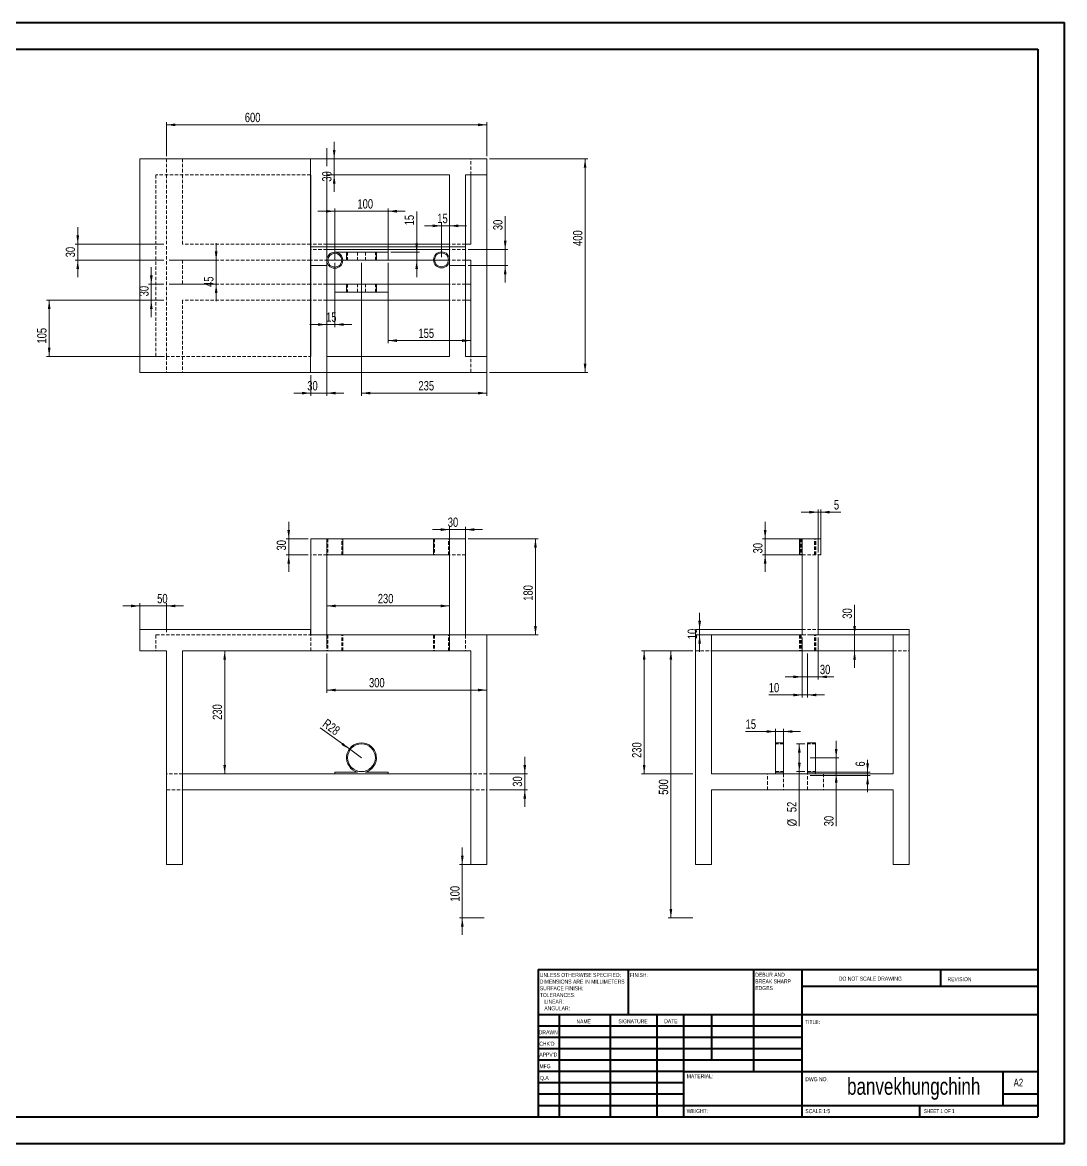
# Model space of a CAD drawing. Header units: millimetres. Extents: x 0 to 594, y 0 to 420.
# Drawn here: x 203.6 to 594.1, y 0.2 to 420.2 of the extents above; entities that cross this region are included whole.
import ezdxf

# ---------------------------------------------------------------- set-up
doc = ezdxf.new("R2010")
doc.units = ezdxf.units.MM
doc.linetypes.add('CENTERX2', pattern=[20.32, 12.7, -2.54, 2.54, -2.54])
doc.linetypes.add('HIDDEN', pattern=[1.905, 1.27, -0.635])
doc.styles.add('SLDTEXTSTYLE0', font='TXT', dxfattribs={"width": 0.75})
doc.styles.add('SLDTEXTSTYLE1', font='TXT', dxfattribs={"width": 0.6875})
doc.dimstyles.new('SLDDIMSTYLE0', dxfattribs={"dimtxt": 3.5, "dimasz": 3.302, "dimexe": 0, "dimexo": 0.0625, "dimgap": 0.875, "dimtad": 1, "dimlfac": 5, "dimrnd": 1e-09, "dimzin": 12, "dimdsep": 46, "dimtxsty": 'SLDTEXTSTYLE0', "dimsah": 1, "dimcen": 0.09, "dimadec": 0, "dimazin": 3, "dimtfac": 1, "dimtofl": 0, "dimtmove": 0, "dimatfit": 3, "dimfxl": 0, "dimfrac": 2, "dimtolj": 1, "dimtzin": 12, "dimarcsym": 0})
doc.dimstyles.new('SLDDIMSTYLE1', dxfattribs={"dimtxt": 3.5, "dimasz": 3.302, "dimexe": 0, "dimexo": 0.0625, "dimgap": 0.875, "dimtad": 1, "dimlfac": 5, "dimrnd": 1e-09, "dimzin": 12, "dimdsep": 46, "dimtxsty": 'SLDTEXTSTYLE0', "dimsah": 1, "dimcen": 0.09, "dimadec": 0, "dimazin": 3, "dimtfac": 1, "dimtmove": 0, "dimatfit": 0, "dimfxl": 0, "dimfrac": 2, "dimtolj": 1, "dimtzin": 12, "dimarcsym": 0})
doc.dimstyles.new('SLDDIMSTYLE2', dxfattribs={"dimtxt": 3.5, "dimasz": 3.302, "dimexe": 0, "dimexo": 0.0625, "dimgap": 0.875, "dimtad": 1, "dimlfac": 5, "dimrnd": 1e-09, "dimzin": 12, "dimdsep": 46, "dimtxsty": 'SLDTEXTSTYLE0', "dimsah": 1, "dimcen": 0, "dimadec": 0, "dimazin": 3, "dimtfac": 1, "dimtofl": 0, "dimtmove": 0, "dimatfit": 3, "dimfxl": 0, "dimfrac": 2, "dimtolj": 1, "dimtzin": 12, "dimarcsym": 0})

# ---------------------------------------------------------------- blocks, each defined once
blk = doc.blocks.new('SW_NOTE_0')
at = {"color": 0, "linetype": 'Continuous', "lineweight": 0, "char_height": 1.5, "attachment_point": 1, "style": 'SLDTEXTSTYLE0'}
for s, insert in [('DEBUR AND', (0, 1.93)), ('BREAK SHARP', (0, -0.57)), ('EDGES', (0, -3.07))]:
    blk.add_mtext(s, dxfattribs=dict(at, insert=insert))
blk = doc.blocks.new('SW_NOTE_1')
at = {"color": 0, "linetype": 'Continuous', "lineweight": 0, "char_height": 1.5, "attachment_point": 1, "style": 'SLDTEXTSTYLE0'}
for s, insert in [('UNLESS OTHERWISE SPECIFIED:', (0, 1.93)), ('SURFACE FINISH:', (0, -3.07)), ('DIMENSIONS ARE IN MILLIMETERS', (0, -0.57)), ('TOLERANCES:', (0, -5.57)), ('LINEAR:', (1.69, -8.07)), ('ANGULAR:', (1.69, -10.57))]:
    blk.add_mtext(s, dxfattribs=dict(at, insert=insert))
blk = doc.blocks.new('_D')
at = {"color": 7, "linetype": 'Continuous', "lineweight": 0}
for p, q in [((317.66, 183.75), (317.66, 169.11)), ((377.66, 183.75), (377.66, 169.11)), ((317.66, 170.11), (377.66, 170.11))]:
    blk.add_line(p, q, dxfattribs=at)
for points in [[(317.66, 170.11), (320.96, 169.61), (320.96, 170.62)], [(377.66, 170.11), (374.36, 170.62), (374.36, 169.61)]]:
    blk.add_solid(points, dxfattribs=at)
at = {"color": 7, "linetype": 'Continuous', "lineweight": 0, "insert": (333.48, 174.63), "char_height": 3.5, "attachment_point": 1, "style": 'SLDTEXTSTYLE0'}
blk.add_mtext('300', dxfattribs=at)
blk = doc.blocks.new('_D_1')
at = {"color": 7, "linetype": 'Continuous', "lineweight": 0}
for p, q in [((391.84, 138.75), (391.84, 145.1)), ((378.66, 138.75), (392.84, 138.75)), ((391.84, 138.75), (391.84, 132.75)), ((378.66, 132.75), (392.84, 132.75)), ((391.84, 132.75), (391.84, 126.4))]:
    blk.add_line(p, q, dxfattribs=at)
for points in [[(391.84, 138.75), (392.35, 142.05), (391.33, 142.05)], [(391.84, 132.75), (391.33, 129.45), (392.35, 129.45)]]:
    blk.add_solid(points, dxfattribs=at)
at = {"color": 7, "linetype": 'Continuous', "lineweight": 0, "insert": (387.33, 133.9), "char_height": 3.5, "attachment_point": 1, "rotation": 90, "style": 'SLDTEXTSTYLE0'}
blk.add_mtext('30', dxfattribs=at)
blk = doc.blocks.new('_D_2')
at = {"color": 7, "linetype": 'Continuous', "lineweight": 0}
for p, q in [((279.41, 138.75), (279.41, 184.75)), ((264.66, 138.75), (280.41, 138.75))]:
    blk.add_line(p, q, dxfattribs=at)
for points in [[(279.41, 184.75), (278.9, 181.45), (279.91, 181.45)], [(279.41, 138.75), (279.91, 142.05), (278.9, 142.05)]]:
    blk.add_solid(points, dxfattribs=at)
at = {"color": 7, "linetype": 'Continuous', "lineweight": 0, "insert": (274.89, 158.93), "char_height": 3.5, "attachment_point": 1, "rotation": 90, "style": 'SLDTEXTSTYLE0'}
blk.add_mtext('230', dxfattribs=at)
blk = doc.blocks.new('_D_3')
at = {"color": 7, "linetype": 'Continuous', "lineweight": 0}
for p, q in [((368.44, 104.75), (368.44, 111.1)), ((376.66, 104.75), (367.44, 104.75)), ((368.44, 84.75), (368.44, 104.75)), ((376.66, 84.75), (367.44, 84.75)), ((368.44, 84.75), (368.44, 78.4))]:
    blk.add_line(p, q, dxfattribs=at)
for points in [[(368.44, 104.75), (368.94, 108.05), (367.93, 108.05)], [(368.44, 84.75), (367.93, 81.45), (368.94, 81.45)]]:
    blk.add_solid(points, dxfattribs=at)
at = {"color": 7, "linetype": 'Continuous', "lineweight": 0, "insert": (363.92, 90.87), "char_height": 3.5, "attachment_point": 1, "rotation": 90, "style": 'SLDTEXTSTYLE0'}
blk.add_mtext('100', dxfattribs=at)
blk = doc.blocks.new('_D_4')
at = {"color": 7, "linetype": 'Continuous', "lineweight": 0}
for p, q in [((363.66, 191.75), (363.66, 231.22)), ((369.66, 191.75), (369.66, 231.22)), ((363.66, 230.22), (357.31, 230.22)), ((363.66, 230.22), (369.66, 230.22)), ((369.66, 230.22), (376.01, 230.22))]:
    blk.add_line(p, q, dxfattribs=at)
for points in [[(363.66, 230.22), (360.36, 230.73), (360.36, 229.71)], [(369.66, 230.22), (372.96, 229.71), (372.96, 230.73)]]:
    blk.add_solid(points, dxfattribs=at)
at = {"color": 7, "linetype": 'Continuous', "lineweight": 0, "insert": (362.99, 234.73), "char_height": 3.5, "attachment_point": 1, "style": 'SLDTEXTSTYLE0'}
blk.add_mtext('30', dxfattribs=at)
blk = doc.blocks.new('_D_5')
at = {"color": 7, "linetype": 'Continuous', "lineweight": 0}
for p, q in [((317.66, 185.75), (317.66, 202.62)), ((317.66, 201.62), (363.66, 201.62)), ((363.66, 185.75), (363.66, 202.62))]:
    blk.add_line(p, q, dxfattribs=at)
for points in [[(317.66, 201.62), (320.96, 201.11), (320.96, 202.12)], [(363.66, 201.62), (360.36, 202.12), (360.36, 201.11)]]:
    blk.add_solid(points, dxfattribs=at)
at = {"color": 7, "linetype": 'Continuous', "lineweight": 0, "insert": (336.77, 206.13), "char_height": 3.5, "attachment_point": 1, "style": 'SLDTEXTSTYLE0'}
blk.add_mtext('230', dxfattribs=at)
blk = doc.blocks.new('_D_6')
at = {"color": 7, "linetype": 'Continuous', "lineweight": 0}
for p, q in [((370.66, 226.75), (396.84, 226.75)), ((395.84, 190.75), (395.84, 226.75)), ((370.66, 190.75), (396.84, 190.75))]:
    blk.add_line(p, q, dxfattribs=at)
for points in [[(395.84, 226.75), (395.33, 223.45), (396.35, 223.45)], [(395.84, 190.75), (396.35, 194.05), (395.33, 194.05)]]:
    blk.add_solid(points, dxfattribs=at)
at = {"color": 7, "linetype": 'Continuous', "lineweight": 0, "insert": (391.33, 203.56), "char_height": 3.5, "attachment_point": 1, "rotation": 90, "style": 'SLDTEXTSTYLE0'}
blk.add_mtext('180', dxfattribs=at)
blk = doc.blocks.new('_D_7')
at = {"color": 7, "linetype": 'Continuous', "lineweight": 0}
for p, q in [((247.66, 201.62), (241.31, 201.62)), ((247.66, 191.75), (247.66, 202.62)), ((257.66, 201.62), (247.66, 201.62)), ((257.66, 191.75), (257.66, 202.62)), ((257.66, 201.62), (264.01, 201.62))]:
    blk.add_line(p, q, dxfattribs=at)
for points in [[(247.66, 201.62), (244.36, 202.12), (244.36, 201.11)], [(257.66, 201.62), (260.96, 201.11), (260.96, 202.12)]]:
    blk.add_solid(points, dxfattribs=at)
at = {"color": 7, "linetype": 'Continuous', "lineweight": 0, "insert": (254.11, 206.13), "char_height": 3.5, "attachment_point": 1, "style": 'SLDTEXTSTYLE0'}
blk.add_mtext('50', dxfattribs=at)
blk = doc.blocks.new('_D_8')
at = {"color": 7, "linetype": 'Continuous', "lineweight": 0}
for p, q in [((303.4, 226.75), (303.4, 233.1)), ((310.66, 226.75), (302.4, 226.75)), ((303.4, 226.75), (303.4, 220.75)), ((310.66, 220.75), (302.4, 220.75)), ((303.4, 220.75), (303.4, 214.4))]:
    blk.add_line(p, q, dxfattribs=at)
for points in [[(303.4, 226.75), (303.9, 230.05), (302.89, 230.05)], [(303.4, 220.75), (302.89, 217.45), (303.9, 217.45)]]:
    blk.add_solid(points, dxfattribs=at)
at = {"color": 7, "linetype": 'Continuous', "lineweight": 0, "insert": (298.88, 222.39), "char_height": 3.5, "attachment_point": 1, "rotation": 90, "style": 'SLDTEXTSTYLE0'}
blk.add_mtext('30', dxfattribs=at)
blk = doc.blocks.new('_D_9')
at = {"color": 7, "linetype": 'Continuous', "lineweight": 0}
for q in [(315.16, 155.94), (330.66, 144.75)]:
    blk.add_line((326.12, 148.03), q, dxfattribs=at)
blk.add_solid([(326.12, 148.03), (323.74, 150.37), (323.14, 149.55)], dxfattribs=at)
at = {"color": 7, "linetype": 'Continuous', "lineweight": 0, "insert": (317.78, 159.56), "char_height": 3.5, "attachment_point": 1, "rotation": 324.1662, "style": 'SLDTEXTSTYLE0'}
blk.add_mtext('R28', dxfattribs=at)
blk = doc.blocks.new('_D_10')
at = {"color": 7, "linetype": 'Continuous', "lineweight": 0}
for p, q in [((454.8, 184.75), (445.58, 184.75)), ((446.58, 184.75), (446.58, 84.75)), ((454.8, 84.75), (445.58, 84.75))]:
    blk.add_line(p, q, dxfattribs=at)
for points in [[(446.58, 184.75), (446.07, 181.45), (447.08, 181.45)], [(446.58, 84.75), (447.08, 88.05), (446.07, 88.05)]]:
    blk.add_solid(points, dxfattribs=at)
at = {"color": 7, "linetype": 'Continuous', "lineweight": 0, "insert": (442.06, 130.87), "char_height": 3.5, "attachment_point": 1, "rotation": 90, "style": 'SLDTEXTSTYLE0'}
blk.add_mtext('500', dxfattribs=at)
blk = doc.blocks.new('_D_11')
at = {"color": 7, "linetype": 'Continuous', "lineweight": 0}
for p, q in [((495.8, 189.75), (495.8, 174.06)), ((501.8, 189.75), (501.8, 174.06)), ((495.8, 175.06), (489.45, 175.06)), ((495.8, 175.06), (501.8, 175.06)), ((501.8, 175.06), (507.58, 175.06))]:
    blk.add_line(p, q, dxfattribs=at)
for points in [[(495.8, 175.06), (492.5, 175.57), (492.5, 174.55)], [(501.8, 175.06), (505.1, 174.55), (505.1, 175.57)]]:
    blk.add_solid(points, dxfattribs=at)
at = {"color": 7, "linetype": 'Continuous', "lineweight": 0, "insert": (502.41, 179.57), "char_height": 3.5, "attachment_point": 1, "style": 'SLDTEXTSTYLE0'}
blk.add_mtext('30', dxfattribs=at)
blk = doc.blocks.new('_D_12')
at = {"color": 7, "linetype": 'Continuous', "lineweight": 0}
for p, q in [((501.8, 236.75), (495.45, 236.75)), ((501.8, 221.75), (501.8, 237.75)), ((501.8, 236.75), (502.8, 236.75)), ((502.8, 221.75), (502.8, 237.75)), ((502.8, 236.75), (510.24, 236.75))]:
    blk.add_line(p, q, dxfattribs=at)
for points in [[(501.8, 236.75), (498.5, 237.26), (498.5, 236.24)], [(502.8, 236.75), (506.1, 236.24), (506.1, 237.26)]]:
    blk.add_solid(points, dxfattribs=at)
at = {"color": 7, "linetype": 'Continuous', "lineweight": 0, "insert": (507.65, 241.26), "char_height": 3.5, "attachment_point": 1, "style": 'SLDTEXTSTYLE0'}
blk.add_mtext('5', dxfattribs=at)
blk = doc.blocks.new('_D_13')
at = {"color": 7, "linetype": 'Continuous', "lineweight": 0}
for p, q in [((454.8, 184.75), (435.58, 184.75)), ((436.58, 184.75), (436.58, 138.75)), ((454.8, 138.75), (435.58, 138.75))]:
    blk.add_line(p, q, dxfattribs=at)
for points in [[(436.58, 184.75), (436.07, 181.45), (437.08, 181.45)], [(436.58, 138.75), (437.08, 142.05), (436.07, 142.05)]]:
    blk.add_solid(points, dxfattribs=at)
at = {"color": 7, "linetype": 'Continuous', "lineweight": 0, "insert": (432.06, 144.68), "char_height": 3.5, "attachment_point": 1, "rotation": 90, "style": 'SLDTEXTSTYLE0'}
blk.add_mtext('230', dxfattribs=at)
blk = doc.blocks.new('_D_14')
at = {"color": 7, "linetype": 'Continuous', "lineweight": 0}
for p, q in [((496.8, 149.95), (493.7, 149.95)), ((494.7, 139.55), (494.7, 149.95)), ((496.8, 139.55), (493.7, 139.55)), ((494.7, 139.55), (494.7, 119.09))]:
    blk.add_line(p, q, dxfattribs=at)
for points in [[(494.7, 149.95), (494.19, 146.65), (495.21, 146.65)], [(494.7, 139.55), (495.21, 142.85), (494.19, 142.85)]]:
    blk.add_solid(points, dxfattribs=at)
at = {"color": 7, "linetype": 'Continuous', "lineweight": 0, "char_height": 3.5, "attachment_point": 1, "rotation": 90, "style": 'SLDTEXTSTYLE0'}
for s, insert in [('52', (490.13, 124.37)), ('%%c', (490.19, 119.09))]:
    blk.add_mtext(s, dxfattribs=dict(at, insert=insert))
blk = doc.blocks.new('_D_15')
at = {"color": 7, "linetype": 'Continuous', "lineweight": 0}
for p, q in [((508.52, 144.75), (508.52, 151.1)), ((498.8, 144.75), (509.52, 144.75)), ((508.52, 144.75), (508.52, 138.75)), ((498.8, 138.75), (509.52, 138.75)), ((508.52, 138.75), (508.52, 119.07))]:
    blk.add_line(p, q, dxfattribs=at)
for points in [[(508.52, 144.75), (509.02, 148.05), (508.01, 148.05)], [(508.52, 138.75), (508.01, 135.45), (509.02, 135.45)]]:
    blk.add_solid(points, dxfattribs=at)
at = {"color": 7, "linetype": 'Continuous', "lineweight": 0, "insert": (504, 119.07), "char_height": 3.5, "attachment_point": 1, "rotation": 90, "style": 'SLDTEXTSTYLE0'}
blk.add_mtext('30', dxfattribs=at)
blk = doc.blocks.new('_D_16')
at = {"color": 7, "linetype": 'Continuous', "lineweight": 0}
for p, q in [((520.28, 139.35), (520.28, 144.03)), ((498.8, 139.35), (521.28, 139.35)), ((520.28, 138.15), (520.28, 139.35)), ((498.8, 138.15), (521.28, 138.15)), ((520.28, 138.15), (520.28, 131.8))]:
    blk.add_line(p, q, dxfattribs=at)
for points in [[(520.28, 139.35), (520.79, 142.65), (519.77, 142.65)], [(520.28, 138.15), (519.77, 134.85), (520.79, 134.85)]]:
    blk.add_solid(points, dxfattribs=at)
at = {"color": 7, "linetype": 'Continuous', "lineweight": 0, "insert": (515.77, 141.44), "char_height": 3.5, "attachment_point": 1, "rotation": 90, "style": 'SLDTEXTSTYLE0'}
blk.add_mtext('6', dxfattribs=at)
blk = doc.blocks.new('_D_17')
at = {"color": 7, "linetype": 'Continuous', "lineweight": 0}
for p, q in [((485.8, 140.35), (485.8, 155.58)), ((488.8, 140.35), (488.8, 155.58)), ((485.8, 154.58), (474.57, 154.58)), ((488.8, 154.58), (485.8, 154.58)), ((488.8, 154.58), (495.15, 154.58))]:
    blk.add_line(p, q, dxfattribs=at)
for points in [[(485.8, 154.58), (482.5, 155.08), (482.5, 154.07)], [(488.8, 154.58), (492.1, 154.07), (492.1, 155.08)]]:
    blk.add_solid(points, dxfattribs=at)
at = {"color": 7, "linetype": 'Continuous', "lineweight": 0, "insert": (474.57, 159.09), "char_height": 3.5, "attachment_point": 1, "style": 'SLDTEXTSTYLE0'}
blk.add_mtext('15', dxfattribs=at)
blk = doc.blocks.new('_D_18')
at = {"color": 7, "linetype": 'Continuous', "lineweight": 0}
for p, q in [((495.8, 183.75), (495.8, 167.26)), ((497.8, 183.75), (497.8, 167.26)), ((495.8, 168.26), (483.26, 168.26)), ((497.8, 168.26), (495.8, 168.26)), ((497.8, 168.26), (504.15, 168.26))]:
    blk.add_line(p, q, dxfattribs=at)
for points in [[(495.8, 168.26), (492.5, 168.77), (492.5, 167.75)], [(497.8, 168.26), (501.1, 167.75), (501.1, 168.77)]]:
    blk.add_solid(points, dxfattribs=at)
at = {"color": 7, "linetype": 'Continuous', "lineweight": 0, "insert": (483.26, 172.77), "char_height": 3.5, "attachment_point": 1, "style": 'SLDTEXTSTYLE0'}
blk.add_mtext('10', dxfattribs=at)
blk = doc.blocks.new('_D_19')
at = {"color": 7, "linetype": 'Continuous', "lineweight": 0}
for p, q in [((515.4, 190.75), (515.4, 202.02)), ((498.93, 190.75), (516.4, 190.75)), ((515.4, 184.75), (515.4, 190.75)), ((498.93, 184.75), (516.4, 184.75)), ((515.4, 184.75), (515.4, 178.4))]:
    blk.add_line(p, q, dxfattribs=at)
for points in [[(515.4, 190.75), (515.91, 194.05), (514.89, 194.05)], [(515.4, 184.75), (514.89, 181.45), (515.91, 181.45)]]:
    blk.add_solid(points, dxfattribs=at)
at = {"color": 7, "linetype": 'Continuous', "lineweight": 0, "insert": (510.89, 196.85), "char_height": 3.5, "attachment_point": 1, "rotation": 90, "style": 'SLDTEXTSTYLE0'}
blk.add_mtext('30', dxfattribs=at)
blk = doc.blocks.new('_D_20')
at = {"color": 7, "linetype": 'Continuous', "lineweight": 0}
for p, q in [((481.9, 226.75), (481.9, 233.1)), ((496.93, 226.75), (480.9, 226.75)), ((481.9, 226.75), (481.9, 220.75)), ((496.93, 220.75), (480.9, 220.75)), ((481.9, 220.75), (481.9, 214.4))]:
    blk.add_line(p, q, dxfattribs=at)
for points in [[(481.9, 226.75), (482.41, 230.05), (481.39, 230.05)], [(481.9, 220.75), (481.39, 217.45), (482.41, 217.45)]]:
    blk.add_solid(points, dxfattribs=at)
at = {"color": 7, "linetype": 'Continuous', "lineweight": 0, "insert": (477.39, 221.31), "char_height": 3.5, "attachment_point": 1, "rotation": 90, "style": 'SLDTEXTSTYLE0'}
blk.add_mtext('30', dxfattribs=at)
blk = doc.blocks.new('_D_21')
at = {"color": 7, "linetype": 'Continuous', "lineweight": 0}
for p, q in [((457.35, 192.75), (457.35, 199.1)), ((456.8, 192.75), (458.35, 192.75)), ((456.8, 190.75), (458.35, 190.75)), ((457.35, 190.75), (457.35, 192.75)), ((457.35, 190.75), (457.35, 184.4))]:
    blk.add_line(p, q, dxfattribs=at)
for points in [[(457.35, 192.75), (457.86, 196.05), (456.84, 196.05)], [(457.35, 190.75), (456.84, 187.45), (457.86, 187.45)]]:
    blk.add_solid(points, dxfattribs=at)
at = {"color": 7, "linetype": 'Continuous', "lineweight": 0, "insert": (452.84, 189.16), "char_height": 3.5, "attachment_point": 1, "rotation": 90, "style": 'SLDTEXTSTYLE0'}
blk.add_mtext('10', dxfattribs=at)
blk = doc.blocks.new('_D_22')
at = {"color": 7, "linetype": 'Continuous', "lineweight": 0}
for p, q in [((224.36, 337.12), (224.36, 343.47)), ((256.66, 337.12), (223.36, 337.12)), ((224.36, 337.12), (224.36, 331.12)), ((256.66, 331.12), (223.36, 331.12)), ((224.36, 331.12), (224.36, 324.77))]:
    blk.add_line(p, q, dxfattribs=at)
for points in [[(224.36, 337.12), (224.86, 340.42), (223.85, 340.42)], [(224.36, 331.12), (223.85, 327.82), (224.86, 327.82)]]:
    blk.add_solid(points, dxfattribs=at)
at = {"color": 7, "linetype": 'Continuous', "lineweight": 0, "insert": (219.84, 332.22), "char_height": 3.5, "attachment_point": 1, "rotation": 90, "style": 'SLDTEXTSTYLE0'}
blk.add_mtext('30', dxfattribs=at)
blk = doc.blocks.new('_D_23')
at = {"color": 7, "linetype": 'Continuous', "lineweight": 0}
for p, q in [((276.22, 331.12), (276.22, 337.47)), ((258.66, 331.12), (277.22, 331.12)), ((276.22, 331.12), (276.22, 322.12)), ((258.66, 322.12), (277.22, 322.12)), ((276.22, 322.12), (276.22, 315.77))]:
    blk.add_line(p, q, dxfattribs=at)
for points in [[(276.22, 331.12), (276.73, 334.42), (275.71, 334.42)], [(276.22, 322.12), (275.71, 318.82), (276.73, 318.82)]]:
    blk.add_solid(points, dxfattribs=at)
at = {"color": 7, "linetype": 'Continuous', "lineweight": 0, "insert": (271.71, 321.13), "char_height": 3.5, "attachment_point": 1, "rotation": 90, "style": 'SLDTEXTSTYLE0'}
blk.add_mtext('45', dxfattribs=at)
blk = doc.blocks.new('_D_24')
at = {"color": 7, "linetype": 'Continuous', "lineweight": 0}
for p, q in [((256.66, 316.12), (212.66, 316.12)), ((213.66, 316.12), (213.66, 295.12)), ((256.66, 295.12), (212.66, 295.12))]:
    blk.add_line(p, q, dxfattribs=at)
for points in [[(213.66, 316.12), (213.15, 312.82), (214.17, 312.82)], [(213.66, 295.12), (214.17, 298.42), (213.15, 298.42)]]:
    blk.add_solid(points, dxfattribs=at)
at = {"color": 7, "linetype": 'Continuous', "lineweight": 0, "insert": (209.15, 299.91), "char_height": 3.5, "attachment_point": 1, "rotation": 90, "style": 'SLDTEXTSTYLE0'}
blk.add_mtext('105', dxfattribs=at)
blk = doc.blocks.new('_D_25')
at = {"color": 7, "linetype": 'Continuous', "lineweight": 0}
for p, q in [((320.44, 369.12), (320.44, 375.47)), ((318.66, 369.12), (321.44, 369.12)), ((320.44, 363.12), (320.44, 369.12)), ((318.66, 363.12), (321.44, 363.12)), ((320.44, 363.12), (320.44, 356.77))]:
    blk.add_line(p, q, dxfattribs=at)
for points in [[(320.44, 369.12), (320.94, 372.42), (319.93, 372.42)], [(320.44, 363.12), (319.93, 359.82), (320.94, 359.82)]]:
    blk.add_solid(points, dxfattribs=at)
at = {"color": 7, "linetype": 'Continuous', "lineweight": 0, "insert": (315.92, 360.54), "char_height": 3.5, "attachment_point": 1, "rotation": 90, "style": 'SLDTEXTSTYLE0'}
blk.add_mtext('30', dxfattribs=at)
blk = doc.blocks.new('_D_26')
at = {"color": 7, "linetype": 'Continuous', "lineweight": 0}
for p, q in [((378.66, 369.12), (415.44, 369.12)), ((414.44, 289.12), (414.44, 369.12)), ((378.66, 289.12), (415.44, 289.12))]:
    blk.add_line(p, q, dxfattribs=at)
for points in [[(414.44, 369.12), (413.93, 365.82), (414.94, 365.82)], [(414.44, 289.12), (414.94, 292.42), (413.93, 292.42)]]:
    blk.add_solid(points, dxfattribs=at)
at = {"color": 7, "linetype": 'Continuous', "lineweight": 0, "insert": (409.92, 336.47), "char_height": 3.5, "attachment_point": 1, "rotation": 90, "style": 'SLDTEXTSTYLE0'}
blk.add_mtext('400', dxfattribs=at)
blk = doc.blocks.new('_D_27')
at = {"color": 7, "linetype": 'Continuous', "lineweight": 0}
for p, q in [((257.66, 370.12), (257.66, 382.85)), ((377.66, 370.12), (377.66, 382.85)), ((257.66, 381.85), (377.66, 381.85))]:
    blk.add_line(p, q, dxfattribs=at)
for points in [[(257.66, 381.85), (260.96, 381.34), (260.96, 382.36)], [(377.66, 381.85), (374.36, 382.36), (374.36, 381.34)]]:
    blk.add_solid(points, dxfattribs=at)
at = {"color": 7, "linetype": 'Continuous', "lineweight": 0, "insert": (286.95, 386.36), "char_height": 3.5, "attachment_point": 1, "style": 'SLDTEXTSTYLE0'}
blk.add_mtext('600', dxfattribs=at)
blk = doc.blocks.new('_D_28')
at = {"color": 7, "linetype": 'Continuous', "lineweight": 0}
for p, q in [((311.66, 288.12), (311.66, 280.35)), ((317.66, 288.12), (317.66, 280.35)), ((311.66, 281.35), (305.31, 281.35)), ((311.66, 281.35), (317.66, 281.35)), ((317.66, 281.35), (324.01, 281.35))]:
    blk.add_line(p, q, dxfattribs=at)
for points in [[(311.66, 281.35), (308.36, 281.85), (308.36, 280.84)], [(317.66, 281.35), (320.96, 280.84), (320.96, 281.85)]]:
    blk.add_solid(points, dxfattribs=at)
at = {"color": 7, "linetype": 'Continuous', "lineweight": 0, "insert": (310.36, 285.86), "char_height": 3.5, "attachment_point": 1, "style": 'SLDTEXTSTYLE0'}
blk.add_mtext('30', dxfattribs=at)
blk = doc.blocks.new('_D_29')
at = {"color": 7, "linetype": 'Continuous', "lineweight": 0}
for p, q in [((330.66, 330.12), (330.66, 280.35)), ((377.66, 330.12), (377.66, 280.35)), ((330.66, 281.35), (377.66, 281.35))]:
    blk.add_line(p, q, dxfattribs=at)
for points in [[(330.66, 281.35), (333.96, 280.84), (333.96, 281.85)], [(377.66, 281.35), (374.36, 281.85), (374.36, 280.84)]]:
    blk.add_solid(points, dxfattribs=at)
at = {"color": 7, "linetype": 'Continuous', "lineweight": 0, "insert": (352.01, 285.86), "char_height": 3.5, "attachment_point": 1, "style": 'SLDTEXTSTYLE0'}
blk.add_mtext('235', dxfattribs=at)
blk = doc.blocks.new('_D_30')
at = {"color": 7, "linetype": 'Continuous', "lineweight": 0}
for p, q in [((320.66, 349.48), (314.31, 349.48)), ((320.66, 332.12), (320.66, 350.48)), ((320.66, 349.48), (340.66, 349.48)), ((340.66, 332.12), (340.66, 350.48)), ((340.66, 349.48), (347.01, 349.48))]:
    blk.add_line(p, q, dxfattribs=at)
for points in [[(320.66, 349.48), (317.36, 349.99), (317.36, 348.97)], [(340.66, 349.48), (343.96, 348.97), (343.96, 349.99)]]:
    blk.add_solid(points, dxfattribs=at)
at = {"color": 7, "linetype": 'Continuous', "lineweight": 0, "insert": (329.15, 353.99), "char_height": 3.5, "attachment_point": 1, "style": 'SLDTEXTSTYLE0'}
blk.add_mtext('100', dxfattribs=at)
blk = doc.blocks.new('_D_31')
at = {"color": 7, "linetype": 'Continuous', "lineweight": 0}
for p, q in [((340.66, 330.12), (340.66, 300.02)), ((371.66, 330.12), (371.66, 300.02)), ((340.66, 301.02), (371.66, 301.02))]:
    blk.add_line(p, q, dxfattribs=at)
for points in [[(340.66, 301.02), (343.96, 300.51), (343.96, 301.53)], [(371.66, 301.02), (368.36, 301.53), (368.36, 300.51)]]:
    blk.add_solid(points, dxfattribs=at)
at = {"color": 7, "linetype": 'Continuous', "lineweight": 0, "insert": (352.01, 305.53), "char_height": 3.5, "attachment_point": 1, "style": 'SLDTEXTSTYLE0'}
blk.add_mtext('155', dxfattribs=at)
blk = doc.blocks.new('_D_32')
at = {"color": 7, "linetype": 'Continuous', "lineweight": 0}
for p, q in [((351.34, 334.12), (351.34, 349.37)), ((341.66, 334.12), (352.34, 334.12)), ((351.34, 331.12), (351.34, 334.12)), ((341.66, 331.12), (352.34, 331.12)), ((351.34, 331.12), (351.34, 324.77))]:
    blk.add_line(p, q, dxfattribs=at)
for points in [[(351.34, 334.12), (351.85, 337.42), (350.83, 337.42)], [(351.34, 331.12), (350.83, 327.82), (351.85, 327.82)]]:
    blk.add_solid(points, dxfattribs=at)
at = {"color": 7, "linetype": 'Continuous', "lineweight": 0, "insert": (346.83, 344.2), "char_height": 3.5, "attachment_point": 1, "rotation": 90, "style": 'SLDTEXTSTYLE0'}
blk.add_mtext('15', dxfattribs=at)
blk = doc.blocks.new('_D_33')
at = {"color": 7, "linetype": 'Continuous', "lineweight": 0}
for p, q in [((384.51, 335.12), (384.51, 347.58)), ((370.66, 335.12), (385.51, 335.12)), ((384.51, 329.12), (384.51, 335.12)), ((370.66, 329.12), (385.51, 329.12)), ((384.51, 329.12), (384.51, 322.77))]:
    blk.add_line(p, q, dxfattribs=at)
for points in [[(384.51, 335.12), (385.02, 338.42), (384.01, 338.42)], [(384.51, 329.12), (384.01, 325.82), (385.02, 325.82)]]:
    blk.add_solid(points, dxfattribs=at)
at = {"color": 7, "linetype": 'Continuous', "lineweight": 0, "insert": (380, 342.41), "char_height": 3.5, "attachment_point": 1, "rotation": 90, "style": 'SLDTEXTSTYLE0'}
blk.add_mtext('30', dxfattribs=at)
blk = doc.blocks.new('_D_34')
at = {"color": 7, "linetype": 'Continuous', "lineweight": 0}
for p, q in [((317.66, 328.12), (317.66, 306.05)), ((320.66, 330.12), (320.66, 306.05)), ((317.66, 307.05), (311.31, 307.05)), ((320.66, 307.05), (317.66, 307.05)), ((320.66, 307.05), (327.01, 307.05))]:
    blk.add_line(p, q, dxfattribs=at)
for points in [[(317.66, 307.05), (314.36, 307.55), (314.36, 306.54)], [(320.66, 307.05), (323.96, 306.54), (323.96, 307.55)]]:
    blk.add_solid(points, dxfattribs=at)
at = {"color": 7, "linetype": 'Continuous', "lineweight": 0, "insert": (317.42, 311.56), "char_height": 3.5, "attachment_point": 1, "style": 'SLDTEXTSTYLE0'}
blk.add_mtext('15', dxfattribs=at)
blk = doc.blocks.new('_D_35')
at = {"color": 7, "linetype": 'Continuous', "lineweight": 0}
for p, q in [((360.66, 332.26), (360.66, 345.01)), ((363.66, 330.12), (363.66, 345.01)), ((360.66, 344.01), (354.31, 344.01)), ((360.66, 344.01), (363.66, 344.01)), ((363.66, 344.01), (370.01, 344.01))]:
    blk.add_line(p, q, dxfattribs=at)
for points in [[(360.66, 344.01), (357.36, 344.52), (357.36, 343.5)], [(363.66, 344.01), (366.96, 343.5), (366.96, 344.52)]]:
    blk.add_solid(points, dxfattribs=at)
at = {"color": 7, "linetype": 'Continuous', "lineweight": 0, "insert": (359.07, 348.52), "char_height": 3.5, "attachment_point": 1, "style": 'SLDTEXTSTYLE0'}
blk.add_mtext('15', dxfattribs=at)
blk = doc.blocks.new('_D_36')
at = {"color": 7, "linetype": 'Continuous', "lineweight": 0}
for p, q in [((251.92, 322.12), (251.92, 328.47)), ((256.66, 322.12), (250.92, 322.12)), ((251.92, 322.12), (251.92, 316.12)), ((256.66, 316.12), (250.92, 316.12)), ((251.92, 316.12), (251.92, 309.77))]:
    blk.add_line(p, q, dxfattribs=at)
for points in [[(251.92, 322.12), (252.43, 325.42), (251.41, 325.42)], [(251.92, 316.12), (251.41, 312.82), (252.43, 312.82)]]:
    blk.add_solid(points, dxfattribs=at)
at = {"color": 7, "linetype": 'Continuous', "lineweight": 0, "insert": (247.41, 317.6), "char_height": 3.5, "attachment_point": 1, "rotation": 90, "style": 'SLDTEXTSTYLE0'}
blk.add_mtext('30', dxfattribs=at)

msp = doc.modelspace()

# ---------------------------------------------------------------- linework, layer by layer
at = {"color": 7, "linetype": 'Continuous', "lineweight": 40}
for p, q in [((0.0788, 420.2148), (594.0788, 420.2148)), ((594.0788, 0.2148), (594.0788, 420.2148)), ((25.0788, 410.2148), (584.0788, 410.2148)), ((584.0788, 410.2148), (584.0788, 10.2148)), ((396.8788, 65.4648), (584.0788, 65.4648)), ((396.8788, 65.4648), (396.8788, 10.2148)), ((430.6788, 48.4648), (430.6788, 65.4648)), ((477.4788, 65.4648), (477.4788, 27.2148)), ((495.6788, 65.4648), (495.6788, 10.2148)), ((547.6788, 59.0898), (547.6788, 65.4648)), ((584.0788, 59.0898), (495.6788, 59.0898)), ((584.0788, 48.4648), (396.8788, 48.4648)), ((404.6788, 48.4648), (404.6788, 10.2148)), ((423.8698, 48.4648), (423.8698, 10.2148)), ((441.2778, 48.4648), (441.2778, 10.2148)), ((451.4788, 10.2148), (451.4788, 48.4648)), ((461.8788, 31.4648), (461.8788, 48.4648)), ((495.6788, 44.2148), (396.8788, 44.2148)), ((495.6788, 39.9648), (396.8788, 39.9648)), ((495.6788, 35.7148), (396.8788, 35.7148)), ((495.6788, 31.4648), (396.8788, 31.4648)), ((451.4788, 27.2148), (396.8788, 27.2148)), ((451.4788, 27.2148), (584.0788, 27.2148)), ((571.0788, 14.4648), (571.0788, 27.2148)), ((451.4788, 22.9647), (396.8788, 22.9647)), ((451.4788, 18.7148), (396.8788, 18.7148)), ((584.0788, 18.7148), (571.0788, 18.7148)), ((396.8788, 14.4648), (584.0788, 14.4648)), ((539.8788, 10.2148), (539.8788, 14.4648)), ((25.0788, 10.2148), (584.0788, 10.2148)), ((0.0788, 0.2148), (594.0788, 0.2148))]:
    msp.add_line(p, q, dxfattribs=at)
at = {"color": 7, "linetype": 'CENTERX2', "lineweight": 0}
msp.add_line((317.6578, 285.1224), (317.6578, 373.1225), dxfattribs=at)
at = {"color": 7, "linetype": 'Continuous', "lineweight": 15}
for p, q in [((311.537, 369.1224), (247.6578, 369.1224)), ((247.6578, 369.1224), (247.6578, 289.1224)), ((311.537, 289.1224), (311.537, 369.1224)), ((377.6578, 369.1224), (311.537, 369.1224)), ((377.6578, 363.1224), (377.6578, 369.1224)), ((311.6578, 363.1224), (311.537, 363.1224)), ((311.6578, 363.1224), (311.6578, 336.1224)), ((363.6578, 363.1224), (317.6578, 363.1224)), ((317.6578, 363.1224), (317.6578, 336.1224)), ((363.6578, 336.1224), (363.6578, 363.1224)), ((377.6578, 363.1224), (369.6578, 363.1224)), ((369.6578, 336.1224), (369.6578, 363.1224)), ((371.6578, 363.1224), (371.6578, 337.1224)), ((377.6578, 363.1224), (377.6578, 295.1224)), ((311.6578, 337.1224), (311.537, 337.1224)), ((311.6578, 336.1224), (369.6578, 336.1224)), ((311.6578, 336.1224), (311.6578, 329.1224)), ((363.6578, 337.1224), (317.6578, 337.1224)), ((371.6578, 337.1224), (369.6578, 337.1224)), ((369.6578, 329.1224), (369.6578, 336.1224)), ((317.6578, 335.1224), (363.6578, 335.1224)), ((317.6578, 329.1224), (317.6578, 335.1224)), ((325.0578, 334.1224), (320.6578, 334.1224)), ((320.6578, 333.7224), (320.6578, 331.1224)), ((325.0578, 334.1224), (325.0578, 331.1224)), ((336.2578, 334.1224), (325.0578, 334.1224)), ((336.2578, 331.1224), (336.2578, 334.1224)), ((340.6578, 334.1224), (336.2578, 334.1224)), ((340.6578, 334.1224), (340.6578, 331.1224)), ((363.6578, 335.1224), (363.6578, 329.1224)), ((311.6578, 331.1224), (311.537, 331.1224)), ((311.6578, 329.1224), (317.6578, 329.1224)), ((311.6578, 329.1224), (311.6578, 295.1224)), ((317.6578, 329.1224), (317.6578, 295.1224)), ((320.6578, 331.1224), (318.0578, 331.1224)), ((323.2578, 331.1224), (320.6578, 331.1224)), ((325.0578, 331.1224), (323.6578, 331.1224)), ((336.2578, 331.1224), (325.0578, 331.1224)), ((340.6578, 331.1224), (336.2578, 331.1224)), ((357.6609, 331.1224), (340.6578, 331.1224)), ((363.2543, 331.1224), (358.0613, 331.1224)), ((363.6578, 331.1224), (363.6548, 331.1224)), ((363.6578, 329.1224), (369.6578, 329.1224)), ((363.6578, 295.1224), (363.6578, 329.1224)), ((371.6578, 331.1224), (369.6578, 331.1224)), ((369.6578, 295.1224), (369.6578, 329.1224)), ((371.6578, 331.1224), (371.6578, 322.1224)), ((311.6578, 322.1224), (311.537, 322.1224)), ((320.6578, 322.1224), (317.6578, 322.1224)), ((320.6578, 319.1224), (320.6578, 322.1224)), ((320.6578, 322.1224), (325.0578, 322.1224)), ((325.0578, 322.1224), (325.0578, 319.1224)), ((325.0578, 322.1224), (336.2578, 322.1224)), ((336.2578, 319.1224), (336.2578, 322.1224)), ((336.2578, 322.1224), (340.6578, 322.1224)), ((340.6578, 319.1224), (340.6578, 322.1224)), ((363.6578, 322.1224), (340.6578, 322.1224)), ((371.6578, 322.1224), (369.6578, 322.1224)), ((311.6578, 316.1224), (311.537, 316.1224)), ((363.6578, 316.1224), (317.6578, 316.1224)), ((320.6578, 319.1224), (325.0578, 319.1224)), ((325.0578, 319.1224), (336.2578, 319.1224)), ((336.2578, 319.1224), (340.6578, 319.1224)), ((371.6578, 316.1224), (369.6578, 316.1224)), ((371.6578, 316.1224), (371.6578, 295.1224)), ((311.537, 295.1224), (311.6578, 295.1224)), ((317.6578, 295.1224), (363.6578, 295.1224)), ((369.6578, 295.1224), (377.6578, 295.1224)), ((377.6578, 289.1224), (377.6578, 295.1224)), ((247.6578, 289.1224), (311.537, 289.1224)), ((311.537, 289.1224), (377.6578, 289.1224)), ((311.6578, 226.7502), (317.6578, 226.7502)), ((311.6578, 226.7502), (311.6578, 190.7502)), ((317.6578, 226.7502), (320.6578, 226.7502)), ((317.6578, 226.7502), (317.6578, 190.7502)), ((320.6578, 226.7502), (323.6578, 226.7502)), ((323.6578, 220.7502), (323.6578, 226.7502)), ((323.6578, 226.7502), (357.6578, 226.7502)), ((357.6578, 226.7502), (357.6578, 220.7502)), ((357.6578, 226.7502), (360.6578, 226.7502)), ((360.6578, 226.7502), (363.6578, 226.7502)), ((363.6578, 226.7502), (369.6578, 226.7502)), ((363.6578, 226.7502), (363.6578, 190.7502)), ((369.6578, 226.7502), (369.6578, 190.7502)), ((494.7977, 226.7502), (494.7977, 220.7502)), ((494.7977, 226.7502), (494.9329, 226.7502)), ((494.9329, 226.7502), (494.9329, 220.7502)), ((494.9329, 226.7502), (495.7977, 226.7502)), ((495.7977, 226.7502), (495.7977, 190.7502)), ((495.7977, 226.7502), (502.7977, 226.7502)), ((502.7977, 226.7502), (502.7977, 220.7502)), ((317.6578, 220.7502), (320.6578, 220.7502)), ((320.6578, 220.7502), (323.6578, 220.7502)), ((357.6578, 220.7502), (323.6578, 220.7502)), ((357.6578, 220.7502), (360.6578, 220.7502)), ((360.6578, 220.7502), (363.6578, 220.7502)), ((494.7977, 220.7502), (494.9329, 220.7502)), ((494.9329, 220.7502), (495.7977, 220.7502)), ((502.7977, 220.7502), (501.7977, 220.7502)), ((501.7977, 220.7502), (501.7977, 190.7502)), ((247.6578, 184.7502), (247.6578, 192.7502)), ((247.6578, 192.7502), (311.537, 192.7502)), ((311.537, 192.7502), (311.537, 190.7502)), ((311.537, 190.7502), (377.6578, 190.7502)), ((377.6578, 190.7502), (377.6578, 104.7502)), ((455.7977, 192.7502), (495.7977, 192.7502)), ((455.7977, 192.7502), (455.7977, 190.7502)), ((455.7977, 190.7502), (455.7977, 104.7502)), ((455.7977, 190.7502), (461.7977, 190.7502)), ((461.7977, 138.7502), (461.7977, 190.7502)), ((461.7977, 190.7502), (495.7977, 190.7502)), ((501.7977, 192.7502), (535.7977, 192.7502)), ((501.7977, 190.7502), (529.7977, 190.7502)), ((529.7977, 138.7502), (529.7977, 190.7502)), ((529.7977, 190.7502), (535.7977, 190.7502)), ((535.7977, 192.7502), (535.7977, 190.7502)), ((535.7977, 190.7502), (535.7977, 104.7502)), ((247.6578, 184.7502), (257.6578, 184.7502)), ((257.6578, 184.7502), (257.6578, 104.7502)), ((263.6578, 104.7502), (263.6578, 184.7502)), ((263.6578, 184.7502), (371.6578, 184.7502)), ((371.6578, 104.7502), (371.6578, 184.7502)), ((461.7977, 184.7502), (529.7977, 184.7502)), ((488.7977, 150.3502), (485.7977, 150.3502)), ((485.7977, 150.3502), (485.7977, 139.3502)), ((488.7977, 150.3502), (488.7977, 139.3502)), ((500.7977, 150.3502), (497.7977, 150.3502)), ((497.7977, 139.3502), (497.7977, 150.3502)), ((500.7977, 139.3502), (500.7977, 150.3502)), ((371.6578, 138.7502), (263.6578, 138.7502)), ((320.6578, 139.3502), (329.1746, 139.3502)), ((320.6578, 138.7502), (320.6578, 139.3502)), ((332.1411, 139.3502), (340.6578, 139.3502)), ((340.6578, 139.3502), (340.6578, 138.7502)), ((529.7977, 138.7502), (461.7977, 138.7502)), ((485.7977, 139.3502), (485.7977, 138.7502)), ((485.7977, 139.3502), (488.7977, 139.3502)), ((488.7977, 139.3502), (488.7977, 138.7502)), ((500.7977, 139.3502), (497.7977, 139.3502)), ((497.7977, 138.7502), (497.7977, 139.3502)), ((500.7977, 138.7502), (500.7977, 139.3502)), ((371.6578, 132.7502), (263.6578, 132.7502)), ((529.7977, 132.7502), (461.7977, 132.7502)), ((461.7977, 104.7502), (461.7977, 132.7502)), ((529.7977, 104.7502), (529.7977, 132.7502)), ((263.6578, 104.7502), (257.6578, 104.7502)), ((377.6578, 104.7502), (371.6578, 104.7502)), ((461.7977, 104.7502), (455.7977, 104.7502)), ((535.7977, 104.7502), (529.7977, 104.7502))]:
    msp.add_line(p, q, dxfattribs=at)
at = {"color": 7, "linetype": 'HIDDEN', "lineweight": 0}
for p, q in [((257.6578, 369.1224), (257.6578, 363.1224)), ((263.6578, 369.1224), (263.6578, 363.1224)), ((371.6578, 363.1224), (371.6578, 369.1224)), ((311.537, 363.1224), (253.6578, 363.1224)), ((253.6578, 295.1224), (253.6578, 363.1224)), ((257.6578, 363.1224), (257.6578, 295.1224)), ((263.6578, 363.1224), (263.6578, 337.1224)), ((311.537, 337.1224), (263.6578, 337.1224)), ((317.6578, 337.1224), (311.6578, 337.1224)), ((317.6578, 336.1224), (317.6578, 335.1224)), ((369.6578, 337.1224), (363.6578, 337.1224)), ((363.6578, 335.1224), (363.6578, 336.1224)), ((317.6578, 335.1224), (311.6578, 335.1224)), ((320.6578, 334.1224), (320.6578, 333.7224)), ((325.4578, 334.1224), (325.4578, 331.1224)), ((329.1746, 334.1224), (329.1746, 331.1224)), ((332.1411, 334.1224), (332.1411, 331.1224)), ((335.8578, 331.1224), (335.8578, 334.1224)), ((369.6578, 335.1224), (363.6578, 335.1224)), ((263.6578, 331.1224), (263.6578, 322.1224)), ((311.537, 331.1224), (263.6578, 331.1224)), ((318.0578, 331.1224), (311.6578, 331.1224)), ((323.6578, 331.1224), (323.2578, 331.1224)), ((358.0613, 331.1224), (357.6609, 331.1224)), ((363.6548, 331.1224), (363.2543, 331.1224)), ((369.6578, 331.1224), (363.6578, 331.1224)), ((311.537, 322.1224), (263.6578, 322.1224)), ((317.6578, 322.1224), (311.6578, 322.1224)), ((325.4578, 322.1224), (325.4578, 319.1224)), ((329.1746, 319.1224), (329.1746, 322.1224)), ((332.1411, 319.1224), (332.1411, 322.1224)), ((335.8578, 319.1224), (335.8578, 322.1224)), ((369.6578, 322.1224), (363.6578, 322.1224)), ((311.537, 316.1224), (263.6578, 316.1224)), ((263.6578, 316.1224), (263.6578, 295.1224)), ((317.6578, 316.1224), (311.6578, 316.1224)), ((369.6578, 316.1224), (363.6578, 316.1224)), ((253.6578, 295.1224), (311.537, 295.1224)), ((257.6578, 295.1224), (257.6578, 289.1224)), ((263.6578, 295.1224), (263.6578, 289.1224)), ((371.6578, 289.1224), (371.6578, 295.1224)), ((318.0578, 226.7502), (318.0578, 220.7502)), ((323.2578, 220.7502), (323.2578, 226.7502)), ((358.0578, 226.7502), (358.0578, 220.7502)), ((363.2578, 220.7502), (363.2578, 226.7502)), ((495.1977, 226.7502), (495.1977, 220.7502)), ((495.3329, 226.7502), (495.3329, 220.7502)), ((500.3977, 220.7502), (500.3977, 226.7502)), ((500.5329, 220.7502), (500.5329, 226.7502)), ((500.7977, 220.7502), (500.7977, 226.7502)), ((500.9329, 220.7502), (500.9329, 226.7502)), ((501.7977, 226.7502), (501.7977, 220.7502)), ((317.6578, 220.7502), (311.6578, 220.7502)), ((369.6578, 220.7502), (363.6578, 220.7502)), ((495.7977, 220.7502), (500.9329, 220.7502)), ((253.6578, 190.7502), (311.537, 190.7502)), ((253.6578, 190.7502), (253.6578, 184.7502)), ((311.6578, 184.7502), (311.6578, 190.7502)), ((317.6578, 190.7502), (317.6578, 184.7502)), ((318.0578, 190.7502), (318.0578, 184.7502)), ((323.2578, 184.7502), (323.2578, 190.7502)), ((323.6578, 184.7502), (323.6578, 190.7502)), ((357.6578, 190.7502), (357.6578, 184.7502)), ((358.0578, 190.7502), (358.0578, 184.7502)), ((363.2578, 184.7502), (363.2578, 190.7502)), ((363.6578, 184.7502), (363.6578, 190.7502)), ((369.6578, 190.7502), (369.6578, 184.7502)), ((494.7977, 190.7502), (494.7977, 184.7502)), ((494.9329, 190.7502), (494.9329, 184.7502)), ((495.1977, 190.7502), (495.1977, 184.7502)), ((495.3329, 190.7502), (495.3329, 184.7502)), ((495.7977, 192.7502), (501.7977, 192.7502)), ((500.9329, 190.7502), (495.7977, 190.7502)), ((500.3977, 184.7502), (500.3977, 190.7502)), ((500.5329, 184.7502), (500.5329, 190.7502)), ((500.7977, 184.7502), (500.7977, 190.7502)), ((500.9329, 190.7502), (501.7977, 190.7502)), ((500.9329, 184.7502), (500.9329, 190.7502)), ((455.7977, 184.7502), (461.7977, 184.7502)), ((529.7977, 184.7502), (535.7977, 184.7502)), ((488.7977, 149.9502), (485.7977, 149.9502)), ((500.7977, 149.9502), (497.7977, 149.9502)), ((263.6578, 138.7502), (257.6578, 138.7502)), ((377.6578, 138.7502), (371.6578, 138.7502)), ((482.7977, 132.7502), (482.7977, 138.7502)), ((485.7977, 139.5502), (488.7977, 139.5502)), ((488.7977, 138.7502), (488.7977, 132.7502)), ((497.7977, 139.5502), (500.7977, 139.5502)), ((497.7977, 132.7502), (497.7977, 138.7502)), ((503.7977, 138.7502), (503.7977, 132.7502)), ((257.6578, 132.7502), (263.6578, 132.7502)), ((371.6578, 132.7502), (377.6578, 132.7502))]:
    msp.add_line(p, q, dxfattribs=at)
at = {"color": 7, "linetype": 'Continuous', "lineweight": 15}
for centre, radius in [((320.6578, 331.1224), 3), ((320.6578, 331.1224), 2.6), ((360.6578, 331.2577), 3), ((360.6578, 331.2577), 2.6), ((330.6578, 144.7502), 5.2)]:
    msp.add_circle(centre, radius, dxfattribs=at)
msp.add_arc((330.6578, 144.7502), 5.6, 285.358886, 254.641114, dxfattribs=at)

# ---------------------------------------------------------------- block references
at = {"color": 7, "linetype": 'Continuous', "lineweight": 0}
for name, p in [('SW_NOTE_1', (397.4725, 62.2022)), ('SW_NOTE_0', (478.1881, 62.2843))]:
    msp.add_blockref(name, p, dxfattribs=at)

# ---------------------------------------------------------------- texts
for s, insert, char_height, attachment_point, style in [('FINISH:', (431.2501, 64.1341), 1.5, 1, 'SLDTEXTSTYLE0'), ('DO NOT SCALE DRAWING', (509.4935, 62.7478), 1.5, 1, 'SLDTEXTSTYLE0'), ('REVISION', (550.2064, 62.5497), 1.5, 1, 'SLDTEXTSTYLE0'), ('NAME', (411.2011, 46.7163), 1.5, 1, 'SLDTEXTSTYLE0'), ('SIGNATURE', (426.9124, 46.7765), 1.5, 1, 'SLDTEXTSTYLE0'), ('DATE', (444.0935, 46.791), 1.5, 1, 'SLDTEXTSTYLE0'), ('TITLE:', (496.835, 46.4931), 1.5, 1, 'SLDTEXTSTYLE0'), ('DRAWN', (397.091, 42.6445), 1.5, 1, 'SLDTEXTSTYLE0'), ("CHK'D", (397.2893, 38.3692), 1.5, 1, 'SLDTEXTSTYLE0'), ("APPV'D", (397.2806, 34.2791), 1.5, 1, 'SLDTEXTSTYLE0'), ('MFG', (397.334, 29.9485), 1.5, 1, 'SLDTEXTSTYLE0'), ('Q.A', (397.5479, 25.5644), 1.5, 1, 'SLDTEXTSTYLE0'), ('MATERIAL:', (452.5247, 26.2008), 1.5, 1, 'SLDTEXTSTYLE0'), ('DWG NO.', (496.9528, 25.0834), 1.5, 1, 'SLDTEXTSTYLE0'), ('banvekhungchinh', (537.5499, 24.8465), 6.35, 2, 'SLDTEXTSTYLE0'), ('A2', (574.9998, 24.5152), 2.91042, 1, 'SLDTEXTSTYLE0'), ('WEIGHT:', (452.4967, 13.1641), 1.4986, 1, 'SLDTEXTSTYLE0'), ('SCALE:1:5', (496.9528, 13.1149), 1.5, 1, 'SLDTEXTSTYLE0'), ('SHEET 1 OF 1', (541.3571, 13.1149), 1.5, 1, 'SLDTEXTSTYLE1')]:
    msp.add_mtext(s, dxfattribs=dict(at, insert=insert, char_height=char_height, attachment_point=attachment_point, style=style))

# ---------------------------------------------------------------- dimensions: what is measured, and where the dimension line sits
for base, p1, p2, dimstyle, picture, middle in [((377.6578, 384.6286), (257.6578, 369.1224), (377.6578, 369.1224), 'SLDDIMSTYLE0', '_D_27', (290.8249, 384.6286)), ((340.6578, 352.2572), (320.6578, 331.1224), (340.6578, 331.1224), 'SLDDIMSTYLE1', '_D_30', (333.0322, 352.2572)), ((363.6578, 346.7853), (360.6578, 331.2577), (363.6578, 329.1224), 'SLDDIMSTYLE1', '_D_35', (361.6521, 346.7853)), ((317.6578, 309.8241), (320.6578, 331.1224), (317.6578, 329.1224), 'SLDDIMSTYLE1', '_D_34', (320.0033, 309.8241)), ((377.6578, 284.1247), (330.6578, 331.1224), (377.6578, 331.1224), 'SLDDIMSTYLE0', '_D_29', (355.8881, 284.1247)), ((371.6578, 303.7986), (340.6578, 331.1224), (371.6578, 331.1224), 'SLDDIMSTYLE0', '_D_31', (355.8881, 303.7986)), ((317.6578, 284.1247), (311.6578, 289.1224), (317.6578, 289.1224), 'SLDDIMSTYLE1', '_D_28', (312.9416, 284.1247)), ((502.7977, 236.7502), (501.7977, 220.7502), (502.7977, 220.7502), 'SLDDIMSTYLE1', '_D_12', (508.9447, 236.7502)), ((369.6578, 230.2202), (363.6578, 190.7502), (369.6578, 190.7502), 'SLDDIMSTYLE1', '_D_4', (365.5768, 230.2202)), ((247.6578, 201.6153), (257.6578, 190.7502), (247.6578, 190.7502), 'SLDDIMSTYLE1', '_D_7', (256.6928, 201.6153)), ((363.6578, 201.6153), (317.6578, 184.7502), (363.6578, 184.7502), 'SLDDIMSTYLE0', '_D_5', (340.6522, 201.6153)), ((501.7977, 175.0611), (495.7977, 190.7502), (501.7977, 190.7502), 'SLDDIMSTYLE1', '_D_11', (504.9941, 175.0611)), ((495.7977, 171.041), (497.7977, 184.7502), (495.7977, 184.7502), 'SLDDIMSTYLE1', '_D_18', (485.8454, 171.041)), ((485.7977, 157.3549), (488.7977, 139.3502), (485.7977, 139.3502), 'SLDDIMSTYLE1', '_D_17', (477.1543, 157.3549))]:
    dim = msp.add_linear_dim(base=base, p1=p1, p2=p2, dimstyle=dimstyle, dxfattribs=at)
    dim.commit()
    dim.dimension.update_dxf_attribs({"geometry": picture, "text_midpoint": middle, "dimtype": 160})
for base, p1, p2, angle, dimstyle, picture, middle in [((317.6578, 369.1224), (317.6578, 363.1224), (317.6578, 369.1224), 90, 'SLDDIMSTYLE1', '_D_25', (317.6578, 363.1224)), ((411.6578, 369.1224), (377.6578, 289.1224), (377.6578, 369.1224), 90, 'SLDDIMSTYLE0', '_D_26', (411.6578, 340.3449)), ((348.5615, 334.1224), (340.6578, 331.1224), (340.6578, 334.1224), 90, 'SLDDIMSTYLE1', '_D_32', (348.5615, 346.7853)), ((381.7364, 335.1224), (369.6578, 329.1224), (369.6578, 335.1224), 90, 'SLDDIMSTYLE1', '_D_33', (381.7364, 344.9941)), ((221.5784, 331.1224), (257.6578, 337.1224), (257.6578, 331.1224), 90, 'SLDDIMSTYLE1', '_D_22', (221.5784, 334.807)), ((273.4424, 322.1224), (257.6578, 331.1224), (257.6578, 322.1224), 90, 'SLDDIMSTYLE1', '_D_23', (273.4424, 323.718)), ((249.1419, 316.1224), (257.6578, 322.1224), (257.6578, 316.1224), 90, 'SLDDIMSTYLE1', '_D_36', (249.1419, 320.187)), ((213.6578, 295.1224), (257.6578, 316.1224), (257.6578, 295.1224), 90, 'SLDDIMSTYLE1', '_D_24', (213.6578, 303.7933)), ((303.3958, 220.7502), (311.6578, 226.7502), (311.6578, 220.7502), 90, 'SLDDIMSTYLE1', '_D_8', (303.3958, 224.9712)), ((479.1239, 220.7502), (497.9329, 226.7502), (497.9329, 220.7502), 90, 'SLDDIMSTYLE1', '_D_20', (479.1239, 223.8936)), ((395.8395, 226.7502), (369.6578, 190.7502), (369.6578, 226.7502), 90, 'SLDDIMSTYLE0', '_D_6', (395.8395, 207.4355)), ((512.6194, 190.7502), (497.9329, 184.7502), (497.9329, 190.7502), 90, 'SLDDIMSTYLE1', '_D_19', (512.6194, 199.4339)), ((454.5735, 192.7502), (455.7977, 190.7502), (455.7977, 192.7502), 90, 'SLDDIMSTYLE1', '_D_21', (454.5735, 191.7502)), ((279.4056, 184.7502), (263.6578, 138.7502), (263.6578, 184.7502), 90, 'SLDDIMSTYLE0', '_D_2', (279.4056, 162.8074)), ((377.6578, 172.893), (317.6578, 184.7502), (377.6578, 184.7502), 0, 'SLDDIMSTYLE0', '_D', (337.3552, 172.893)), ((433.7976, 138.7502), (455.7977, 184.7502), (455.7977, 138.7502), 90, 'SLDDIMSTYLE0', '_D_13', (433.7976, 148.5582)), ((443.7977, 84.7502), (455.7977, 184.7502), (455.7977, 84.7502), 90, 'SLDDIMSTYLE0', '_D_10', (443.7977, 134.7502)), ((505.7377, 138.7502), (497.7977, 144.7502), (497.7977, 138.7502), 90, 'SLDDIMSTYLE1', '_D_15', (505.7377, 121.6511)), ((389.0639, 132.7502), (377.6578, 138.7502), (377.6578, 132.7502), 90, 'SLDDIMSTYLE1', '_D_1', (389.0639, 136.4909)), ((517.5034, 139.3502), (497.7977, 138.1502), (497.7977, 139.3502), 90, 'SLDDIMSTYLE1', '_D_16', (517.5034, 142.7326)), ((365.6578, 104.7502), (377.6578, 84.7502), (377.6578, 104.7502), 90, 'SLDDIMSTYLE1', '_D_3', (365.6578, 94.7502))]:
    dim = msp.add_linear_dim(base=base, p1=p1, p2=p2, angle=angle, dimstyle=dimstyle, dxfattribs=at)
    dim.commit()
    dim.dimension.update_dxf_attribs({"geometry": picture, "text_midpoint": middle, "dimtype": 160})
dim = msp.add_radius_dim(center=(330.6578, 144.7502), mpoint=(326.1178, 148.0286), dimstyle='SLDDIMSTYLE2', dxfattribs=at)
dim.commit()
dim.dimension.update_dxf_attribs({"geometry": '_D_9', "text_midpoint": (318.2078, 153.7406), "dimtype": 164})
dim = msp.add_linear_dim(base=(491.8949, 149.9502), p1=(497.7977, 139.5502), p2=(497.7977, 149.9502), angle=90, text='%%c<>', dimstyle='SLDDIMSTYLE0', dxfattribs=at)
dim.commit()
dim.dimension.update_dxf_attribs({"geometry": '_D_14', "text_midpoint": (491.8949, 124.3143), "dimtype": 160})

doc.saveas('drawing.dxf')
